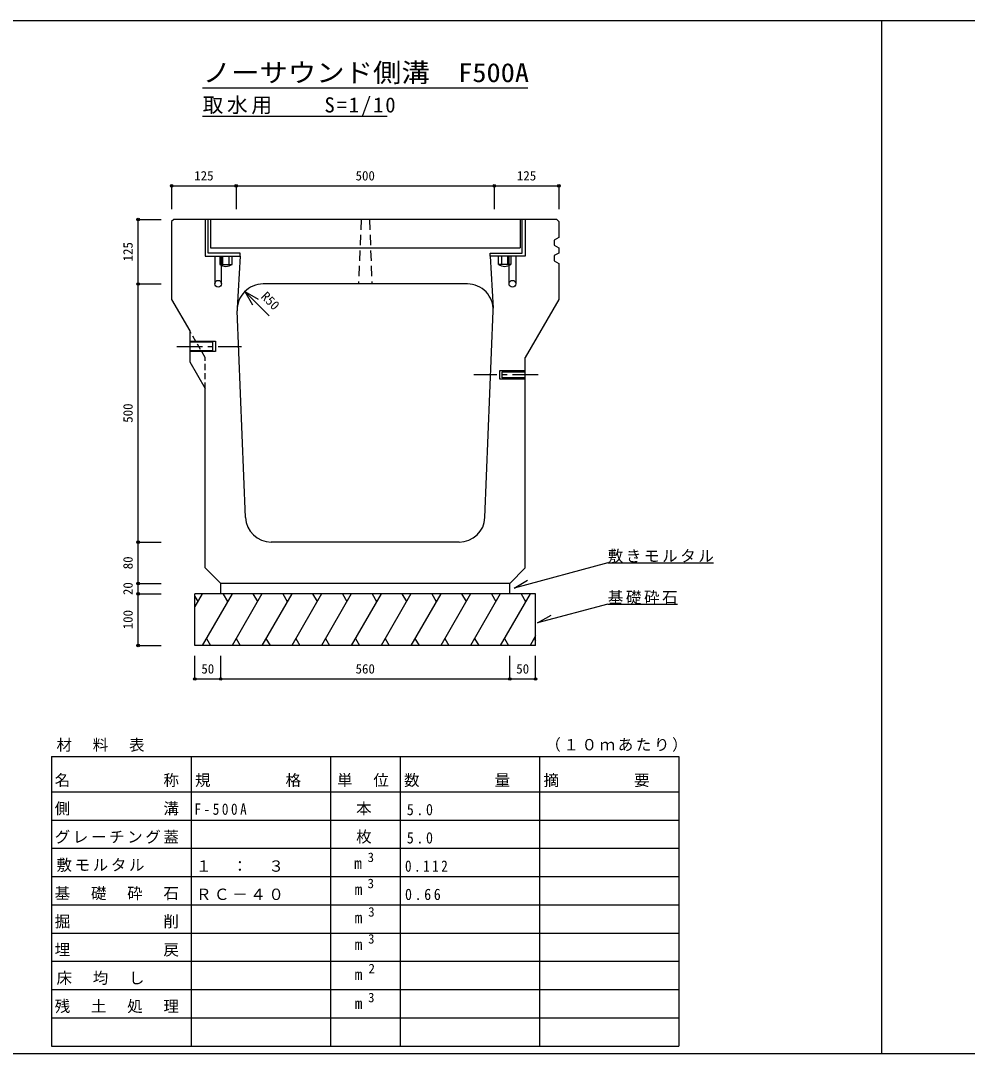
# Model space of a CAD drawing. Units: millimetres at full size, sheet at 1:10. Extents: x -3946 to 2054, y 1025 to 3025.
# Drawn here: x -1614 to 220, y 1025 to 3025 of the extents above; entities that cross this region are included whole.
import ezdxf
from ezdxf.enums import TextEntityAlignment as Align

# ---------------------------------------------------------------- set-up
doc = ezdxf.new("R2010")
doc.units = ezdxf.units.MM
doc.header["$LTSCALE"] = 10
doc.header["$PDMODE"] = 32
doc.header["$PDSIZE"] = 5
for name, pattern in [('CHAIN1', [8, 5, -1, 1, -1]), ('DASHED1', [1.8, 1.2, -0.6]), ('DASHED2', [3, 2, -1])]:
    doc.linetypes.add(name, pattern=pattern)
doc.layers.add('0-0_通り芯', color=7, linetype='Continuous')
doc.styles.add('ＭＳ ゴシック', font='')
doc.styles.get('ＭＳ ゴシック').set_extended_font_data('MS Gothic')

msp = doc.modelspace()

# ---------------------------------------------------------------- linework, layer by layer
at = {"layer": '0-0_通り芯', "color": 2}
for p, q in [((-3946.12, 3025.12), (2053.88, 3025.12)), ((53.88, 3025.12), (53.88, 1025.12)), ((-1222.12, 2553.12), (-1222.12, 2569.12)), ((-1210.12, 2569.12), (-1210.12, 2553.12)), ((-682.12, 2569.12), (-682.12, 2553.12)), ((-670.12, 2553.12), (-670.12, 2569.12)), ((-664.12, 2569.12), (-664.12, 2553.12)), ((-1946.12, 1025.12), (53.88, 1025.12)), ((53.88, 1025.12), (2053.88, 1025.12))]:
    msp.add_line(p, q, dxfattribs=at)
at = {"layer": '0-0_通り芯'}
for p, q in [((-1261.12, 2895.12), (-631.12, 2895.12)), ((-1261.12, 2840.12), (-903.62, 2840.12)), ((-1246.12, 2640.12), (-1246.12, 2585.12)), ((-646.12, 2640.12), (-646.12, 2585.12)), ((-1246.12, 2585.12), (-646.12, 2585.12)), ((-476.35, 1974.89), (-657.86, 1926.26)), ((-476.35, 1974.89), (-271.35, 1974.89)), ((-657.86, 1926.26), (-631.88, 1941.26)), ((-1226.12, 1915.12), (-1226.12, 1935.12)), ((-666.12, 1915.12), (-666.12, 1935.12)), ((-1276.12, 1815.12), (-1276.12, 1915.12)), ((-616.12, 1915.12), (-1276.12, 1915.12)), ((-1261.86, 1915.12), (-1276.12, 1890.4)), ((-1276.12, 1909.86), (-1270.51, 1900.13)), ((-1204.12, 1915.12), (-1261.86, 1815.12)), ((-1221.12, 1914.59), (-1212.77, 1900.13)), ((-1146.39, 1915.12), (-1204.12, 1815.12)), ((-1163.69, 1915.12), (-1155.04, 1900.13)), ((-1088.65, 1915.12), (-1146.39, 1815.12)), ((-1105.96, 1915.12), (-1097.3, 1900.13)), ((-1030.92, 1915.12), (-1088.65, 1815.12)), ((-1048.22, 1915.12), (-1039.57, 1900.13)), ((-973.18, 1915.12), (-1030.92, 1815.12)), ((-990.49, 1915.12), (-981.83, 1900.13)), ((-915.45, 1915.12), (-973.18, 1815.12)), ((-932.75, 1915.12), (-924.1, 1900.13)), ((-857.71, 1915.12), (-915.45, 1815.12)), ((-875.01, 1915.12), (-866.36, 1900.13)), ((-799.98, 1915.12), (-857.71, 1815.12)), ((-817.28, 1915.12), (-808.63, 1900.13)), ((-742.24, 1915.12), (-799.98, 1815.12)), ((-759.54, 1915.12), (-750.89, 1900.13)), ((-684.51, 1915.12), (-742.24, 1815.12)), ((-701.81, 1915.12), (-693.16, 1900.13)), ((-626.77, 1915.12), (-684.51, 1815.12)), ((-644.07, 1915.12), (-635.42, 1900.13)), ((-616.12, 1815.12), (-616.12, 1915.12)), ((-476.35, 1895.09), (-341.35, 1895.09)), ((-1253.94, 1828.83), (-1246.02, 1815.12)), ((-1196.2, 1828.83), (-1188.28, 1815.12)), ((-1138.47, 1828.83), (-1130.55, 1815.12)), ((-1080.73, 1828.83), (-1072.81, 1815.12)), ((-1023, 1828.83), (-1015.08, 1815.12)), ((-965.26, 1828.83), (-957.34, 1815.12)), ((-907.53, 1828.83), (-899.61, 1815.12)), ((-849.79, 1828.83), (-841.87, 1815.12)), ((-792.06, 1828.83), (-784.14, 1815.12)), ((-734.32, 1828.83), (-726.4, 1815.12)), ((-676.59, 1828.83), (-668.67, 1815.12)), ((-616.12, 1833.56), (-626.77, 1815.12)), ((-618.85, 1828.83), (-616.12, 1824.11)), ((-616.12, 1815.12), (-1276.12, 1815.12)), ((-1553.62, 1600.12), (-338.62, 1600.12)), ((-1553.62, 1600.12), (-1553.62, 1477)), ((-1283.62, 1600.12), (-1283.62, 1477)), ((-1013.62, 1600.12), (-1013.62, 1477)), ((-878.62, 1600.12), (-878.62, 1477)), ((-608.62, 1600.12), (-608.62, 1477)), ((-338.62, 1600.12), (-338.62, 1477)), ((-1553.62, 1531.72), (-338.62, 1531.72)), ((-1553.62, 1477), (-338.62, 1477)), ((-1553.62, 1477), (-1553.62, 1039.24)), ((-1283.62, 1477), (-1283.62, 1039.24)), ((-1013.62, 1477), (-1013.62, 1039.24)), ((-878.62, 1477), (-878.62, 1039.24)), ((-608.62, 1477), (-608.62, 1039.24)), ((-338.62, 1477), (-338.62, 1039.24)), ((-1553.62, 1422.28), (-338.62, 1422.28)), ((-1553.62, 1367.56), (-338.62, 1367.56)), ((-1553.62, 1312.84), (-338.62, 1312.84)), ((-1553.62, 1258.12), (-338.62, 1258.12)), ((-1553.62, 1203.4), (-338.62, 1203.4)), ((-1553.62, 1148.68), (-338.62, 1148.68)), ((-1553.62, 1093.96), (-338.62, 1093.96)), ((-1553.62, 1039.24), (-338.62, 1039.24)), ((-1468.12, 1039.24), (-559.12, 1039.24))]:
    msp.add_line(p, q, dxfattribs=at)
at = {"layer": '0-0_通り芯', "color": 4}
for p, q in [((-1321.12, 2705.12), (-1196.12, 2705.12)), ((-1321.12, 2705.12), (-1321.12, 2660.12)), ((-1196.12, 2705.12), (-1196.12, 2660.12)), ((-1196.12, 2705.12), (-696.12, 2705.12)), ((-696.12, 2705.12), (-696.12, 2660.12)), ((-696.12, 2705.12), (-571.12, 2705.12)), ((-571.12, 2705.12), (-571.12, 2660.12)), ((-1386.12, 2515.12), (-1386.12, 2640.12)), ((-1386.12, 2640.12), (-1341.12, 2640.12)), ((-1250.12, 2575.12), (-1250.12, 2640.12)), ((-642.12, 2575.12), (-642.12, 2640.12)), ((-1188.12, 2575.12), (-1250.12, 2575.12)), ((-1237.62, 2569.12), (-1237.62, 2515.62)), ((-1224.62, 2515.62), (-1224.62, 2569.12)), ((-1188.12, 2569.12), (-1188.12, 2575.12)), ((-704.12, 2575.12), (-642.12, 2575.12)), ((-704.12, 2569.12), (-704.12, 2575.12)), ((-667.62, 2515.62), (-667.62, 2569.12)), ((-654.62, 2569.12), (-654.62, 2515.62)), ((-1386.12, 2015.12), (-1386.12, 2515.12)), ((-1386.12, 2515.12), (-1341.12, 2515.12)), ((-1179.44, 2500.47), (-1153.46, 2485.47)), ((-1179.44, 2500.47), (-1164.44, 2474.49)), ((-1132.43, 2453.46), (-1179.44, 2500.47)), ((-1386.12, 1935.12), (-1386.12, 2015.12)), ((-1386.12, 2015.12), (-1341.12, 2015.12)), ((-1386.12, 1915.12), (-1386.12, 1935.12)), ((-1386.12, 1935.12), (-1341.12, 1935.12)), ((-1386.12, 1815.12), (-1386.12, 1915.12)), ((-1386.12, 1915.12), (-1341.12, 1915.12)), ((-1386.12, 1815.12), (-1341.12, 1815.12)), ((-1276.12, 1750.12), (-1276.12, 1795.12)), ((-1226.12, 1750.12), (-1226.12, 1795.12)), ((-666.12, 1750.12), (-666.12, 1795.12)), ((-616.12, 1750.12), (-616.12, 1795.12)), ((-1276.12, 1750.12), (-1226.12, 1750.12)), ((-1226.12, 1750.12), (-666.12, 1750.12)), ((-666.12, 1750.12), (-616.12, 1750.12))]:
    msp.add_line(p, q, dxfattribs=at)
at = {"layer": '0-0_通り芯', "color": 3}
for p, q in [((-1317.12, 2640.12), (-1321.12, 2636.12)), ((-575.12, 2640.12), (-1317.12, 2640.12)), ((-571.12, 2636.12), (-575.12, 2640.12)), ((-571.12, 2636.12), (-575.12, 2640.12)), ((-1321.12, 2636.12), (-1321.12, 2485.12)), ((-571.12, 2585.12), (-571.12, 2575.12)), ((-1188.12, 2569.12), (-1194, 2468.02)), ((-704.12, 2569.12), (-698.25, 2468.02)), ((-571.12, 2555.12), (-571.12, 2485.12)), ((-748.16, 2515.12), (-1144.08, 2515.12)), ((-1321.12, 2485.12), (-1286.12, 2424.49)), ((-571.12, 2485.12), (-636.12, 2372.53)), ((-1178.04, 2063.12), (-1194.04, 2463.12)), ((-714.2, 2063.12), (-698.2, 2463.12)), ((-636.12, 1965.12), (-636.12, 2372.53)), ((-1256.12, 1965.12), (-1256.12, 2312.53)), ((-764.16, 2015.12), (-1128.08, 2015.12)), ((-1256.12, 1965.12), (-1226.12, 1935.12)), ((-666.12, 1935.12), (-636.12, 1965.12)), ((-666.12, 1935.12), (-1226.12, 1935.12))]:
    msp.add_line(p, q, dxfattribs=at)
at = {"layer": '0-0_通り芯', "color": 3, "linetype": 'DASHED2'}
for p, q in [((-954.12, 2640.12), (-959.12, 2515.12)), ((-938.12, 2640.12), (-933.12, 2515.12))]:
    msp.add_line(p, q, dxfattribs=at)
at = {"layer": '0-0_通り芯', "color": 3, "linetype": 'DASHED1'}
for p, q in [((-1256.12, 2372.53), (-1286.12, 2424.49)), ((-1256.12, 2312.53), (-1256.12, 2372.53))]:
    msp.add_line(p, q, dxfattribs=at)
at = {"layer": '0-0_通り芯', "linetype": 'CHAIN1'}
for p, q in [((-1311.12, 2394.14), (-1186.12, 2394.14)), ((-611.12, 2339.14), (-736.12, 2339.14))]:
    msp.add_line(p, q, dxfattribs=at)
at = {"layer": '0-0_通り芯', "color": 4}
for points in [[(-1256.12, 2640.12), (-1256.12, 2569.12), (-1188.12, 2569.12)], [(-636.12, 2640.12), (-636.12, 2569.12), (-704.12, 2569.12)]]:
    msp.add_lwpolyline(points, dxfattribs=at)
at = {"layer": '0-0_通り芯', "color": 3}
for points in [[(-571.12, 2636.12), (-571.12, 2605.12), (-580.12, 2600.12), (-580.12, 2590.12), (-571.12, 2585.12)], [(-571.12, 2575.12), (-580.12, 2570.12), (-580.12, 2560.12), (-571.12, 2555.12)], [(-1286.12, 2424.49), (-1286.12, 2364.49), (-1256.12, 2312.53)]]:
    msp.add_lwpolyline(points, dxfattribs=at)
at = {"layer": '0-0_通り芯', "color": 2}
for points in [[(-1228.12, 2569.12), (-1228.12, 2553.12), (-1204.12, 2553.12), (-1204.12, 2569.12)], [(-664.12, 2553.12), (-688.12, 2553.12), (-688.12, 2569.12)]]:
    msp.add_lwpolyline(points, dxfattribs=at)
at = {"layer": '0-0_通り芯'}
for points in [[(-1286.12, 2404.14), (-1236.12, 2404.14), (-1236.12, 2384.14), (-1286.12, 2384.14)], [(-1286.12, 2386.14), (-1241.12, 2386.14), (-1241.12, 2402.14), (-1286.12, 2402.14)], [(-636.12, 2347.14), (-686.12, 2347.14), (-686.12, 2331.14), (-636.12, 2331.14)], [(-636.12, 2333.14), (-681.12, 2333.14), (-681.12, 2345.14), (-636.12, 2345.14)], [(-476.35, 1895.09), (-612.23, 1858.68), (-586.25, 1873.68)]]:
    msp.add_lwpolyline(points, dxfattribs=at)
at = {"layer": '0-0_通り芯', "color": 4}
for centre in [(-1231.12, 2515.62), (-661.12, 2515.62)]:
    msp.add_circle(centre, 6.5, dxfattribs=at)
at = {"layer": '0-0_通り芯', "color": 2}
for centre in [(-1216.12, 2569.12), (-676.12, 2569.12)]:
    msp.add_arc(centre, 20, 233.1301, 306.8699, dxfattribs=at)
at = {"layer": '0-0_通り芯', "color": 3}
for centre, start, end in [((-1144.08, 2465.12), 90, 182.29061), ((-748.16, 2465.12), 357.70939, 90), ((-1128.08, 2065.12), 182.29061, 270), ((-764.16, 2065.12), 270, 357.70939)]:
    msp.add_arc(centre, 50, start, end, dxfattribs=at)
at = {"layer": '0-0_通り芯', "color": 4}
for p in [(-1321.12, 2705.12), (-1196.12, 2705.12), (-696.12, 2705.12), (-571.12, 2705.12), (-1386.12, 2640.12), (-1386.12, 2515.12), (-1386.12, 2015.12), (-1386.12, 1935.12), (-1386.12, 1915.12), (-1386.12, 1815.12), (-1276.12, 1750.12), (-1226.12, 1750.12), (-666.12, 1750.12), (-616.12, 1750.12)]:
    msp.add_point(p, dxfattribs=at)

# ---------------------------------------------------------------- texts
at = {"layer": '0-0_通り芯', "color": 3, "style": 'ＭＳ ゴシック', "width": 1.1}
msp.add_text('ノーサウンド側溝\u3000F500A', height=36.66, dxfattribs=at).set_placement((-1261.12, 2895.12), align=Align.BOTTOM_LEFT)
at = {"layer": '0-0_通り芯', "color": 4, "style": 'ＭＳ ゴシック'}
for s, p in [('125', (-1277.37, 2710.12)), ('500', (-964.87, 2710.12)), ('125', (-652.37, 2710.12)), ('50', (-1263.62, 1755.12)), ('560', (-964.87, 1755.12)), ('50', (-653.62, 1755.12)), ('3', (-941.6, 1390.18)), ('3', (-941.6, 1339.56)), ('3', (-940.43, 1284.5)), ('3', (-940.7, 1232.24)), ('2', (-939.8, 1174.72)), ('3', (-940.7, 1118.63))]:
    msp.add_text(s, height=18.33, dxfattribs=at).set_placement(p, align=Align.BOTTOM_LEFT)
for s, rotation, p in [('125', 90, (-1391.12, 2558.87)), ('R50', 315, (-1153.46, 2485.47)), ('500', 90, (-1391.12, 2246.37)), ('80', 90, (-1391.12, 1962.62)), ('20', 90, (-1391.12, 1912.62)), ('100', 90, (-1391.12, 1846.37))]:
    msp.add_text(s, height=18.33, rotation=rotation, dxfattribs=at).set_placement(p, align=Align.BOTTOM_LEFT)
at = {"layer": '0-0_通り芯', "style": 'ＭＳ ゴシック'}
for p in [(-967.7, 1375.81), (-966.8, 1325.2), (-966.8, 1270.48), (-966.8, 1218.49), (-966.71, 1160.35), (-966.53, 1104.26)]:
    msp.add_text('m', height=21.99, dxfattribs=at).set_placement(p, align=Align.BOTTOM_LEFT)
at = {"layer": '0-0_通り芯', "attachment_point": 7, "style": 'ＭＳ ゴシック'}
for s, insert, char_height in [('\\T1.18;取水用\u3000\u3000S=1/10', (-1261.12, 2840.12), 29.33), ('\\T1.17;敷きモルタル', (-476.35, 1974.89), 21.99), ('\\T1.17;基礎砕石', (-476.35, 1895.09), 21.99), ('\\T1.17;材\u3000料\u3000表', (-1544.12, 1609.06), 21.99), ('\\T1.17;（１０ｍあたり）', (-597.37, 1609.06), 21.99), ('\\T1.17;名\u3000\u3000\u3000\u3000\u3000称', (-1547.62, 1540.66), 21.99), ('\\T1.17;規\u3000\u3000\u3000\u3000格', (-1275.87, 1540.66), 21.99), ('\\T1.17;単\u3000位', (-1000.62, 1540.66), 21.99), ('\\T1.17;数\u3000\u3000\u3000\u3000量', (-870.87, 1540.66), 21.99), ('\\T1.17;摘\u3000\u3000\u3000\u3000要', (-600.87, 1540.66), 21.99), ('\\T1.17;側\u3000\u3000\u3000\u3000\u3000溝', (-1547.62, 1485.94), 21.99), ('\\T1.39;\\W0.85;F-500A', (-1276.87, 1486.73), 21.99), ('\\T1.17;\u3000本', (-998.87, 1485.94), 21.99), ('\\T1.38;\\W0.9;5.0', (-865.62, 1485.94), 21.99), ('\\T1.17;グレーチング蓋', (-1547.62, 1431.22), 21.99), ('\\T1.17;\u3000枚', (-998.87, 1431.22), 21.99), ('\\T1.38;\\W0.9;5.0', (-865.62, 1431.22), 21.99), ('\\T1.17;敷モルタル', (-1544.12, 1376.5), 21.99), ('\\T1.17;１\u3000：\u3000３', (-1274.12, 1376.5), 21.99), ('\\T1.38;\\W0.85;0.112', (-869.12, 1376.5), 21.99), ('\\T1.17;基\u3000礎\u3000砕\u3000石', (-1547.62, 1321.78), 21.99), ('\\T1.17;ＲＣ－４０', (-1274.12, 1321.78), 21.99), ('\\T1.38;\\W0.9;0.66', (-869.12, 1321.78), 21.99), ('\\T1.17;掘\u3000\u3000\u3000\u3000\u3000削', (-1547.62, 1267.06), 21.99), ('\\T1.17;埋\u3000\u3000\u3000\u3000\u3000戻', (-1547.62, 1212.34), 21.99), ('\\T1.17;床\u3000均\u3000し', (-1544.12, 1157.62), 21.99), ('\\T1.17;残\u3000土\u3000処\u3000理', (-1547.62, 1102.9), 21.99)]:
    msp.add_mtext(s, dxfattribs=dict(at, insert=insert, char_height=char_height))

doc.saveas('drawing.dxf')
